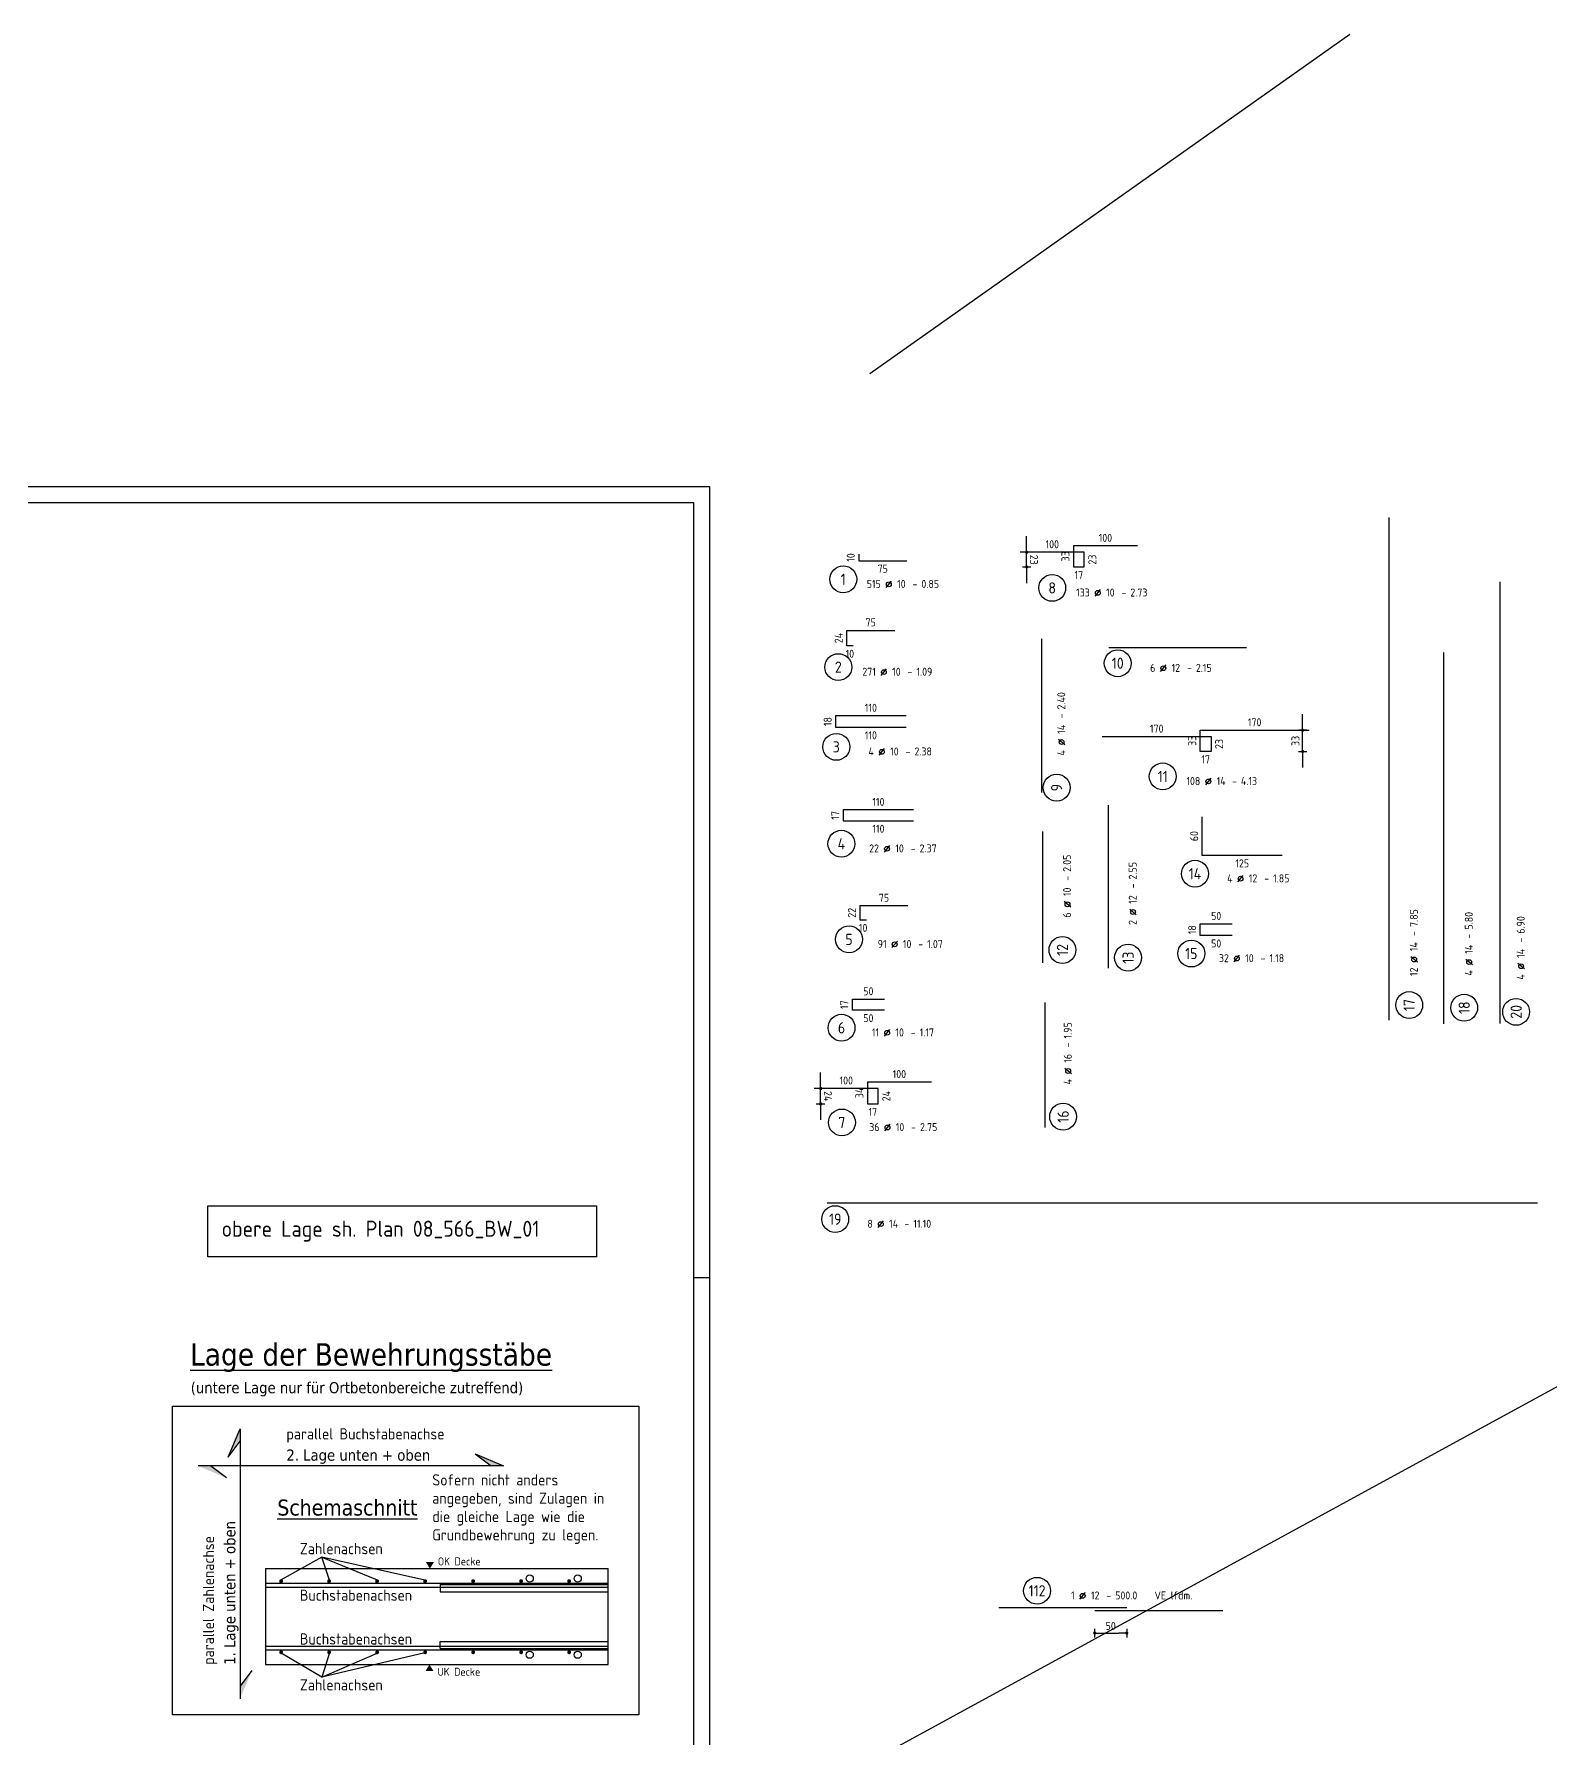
# Model space of a CAD drawing. Extents: x -10 to 101, y -7 to 49.
# Drawn here: x 48.89 to 72.59, y 22.49 to 49.12 of the extents above; entities that cross this region are included whole.
import ezdxf
from ezdxf.enums import TextEntityAlignment as Align

# ---------------------------------------------------------------- set-up
doc = ezdxf.new("R2010")
doc.units = 0
doc.header["$LTSCALE"] = 0.5
doc.linetypes.add('AUSGEZOGEN', pattern=[1000.01, 1000, 0.01])
for name, color, linetype in [('BETON', 7, 'Continuous'), ('HILFE', 7, 'Continuous'), ('koten', 7, 'Continuous'), ('MASSE', 7, 'Continuous'), ('RAHMEN', 7, 'Continuous'), ('RND', 7, 'Continuous'), ('TEXT', 7, 'Continuous')]:
    doc.layers.add(name, color=color, linetype=linetype)
doc.layers.add('NOPLOT', color=7, linetype='Continuous', plot=False)
doc.styles.add('helv', font='tahoma.ttf')
doc.styles.add('txt', font='isocp.shx')
doc.dimstyles.new('DOT_I', dxfattribs={"dimscale": 0.5, "dimtxt": 0.25, "dimasz": 0.25, "dimexe": 0.1, "dimexo": 0.3, "dimgap": 0.1, "dimtad": 1, "dimdec": 3, "dimzin": 3, "dimtxsty": 'txt', "dimblk": 'DOT', "dimblk1": 'DOT', "dimblk2": 'DOT', "dimsah": 1, "dimcen": 0.1, "dimse1": 1, "dimse2": 1, "dimazin": 0, "dimtfac": 1, "dimtdec": 4, "dimtix": 1, "dimtmove": 2, "dimatfit": 3, "dimfxl": 0, "dimtvp": 1, "dimtolj": 1, "dimtzin": 0, "dimarcsym": 0})

# ---------------------------------------------------------------- blocks, each defined once
blk = doc.blocks.new('DINA0')
at = {"layer": 'NOPLOT', "color": 191, "linetype": 'AUSGEZOGEN'}
blk.add_line((123.9, 87.637), (138.9, 98.246), dxfattribs=at)
at = {"layer": 'RAHMEN'}
for p, q in [((118.9, 84.1), (0, 84.1)), ((118.9, 0), (118.9, 84.1))]:
    blk.add_line(p, q, dxfattribs=at)
at = {"layer": 'RAHMEN', "color": 5}
for p, q in [((118.4, 83.6), (2, 83.6)), ((118.4, 0.5), (118.4, 83.6))]:
    blk.add_line(p, q, dxfattribs=at)
at = {"layer": 'RAHMEN', "color": 7}
blk.add_line((118.4, 59.4), (118.9, 59.4), dxfattribs=at)
blk = doc.blocks.new('okrd_o')
at = {"layer": 'koten', "color": 7, "linetype": 'Continuous'}
blk.add_solid([(-0.125, 0.202), (0.125, 0.202), (0, 0)], dxfattribs=at)
at = {"layer": 'koten', "style": 'txt'}
blk.add_attdef('OKRD', (0.25, 0.1), '', height=0.25, dxfattribs=at)
blk = doc.blocks.new('okrd_u')
at = {"layer": 'koten', "color": 7, "linetype": 'Continuous'}
blk.add_solid([(-0.125, -0.202), (0.125, -0.202), (0, 0)], dxfattribs=at)
at = {"layer": 'koten', "style": 'txt'}
blk.add_attdef('OKRD', (0.25, -0.35), '', height=0.25, dxfattribs=at)
blk = doc.blocks.new('RND_AUSZ')
at = {"layer": 'RND', "color": 7, "linetype": 'Continuous'}
blk.add_line((1.341, 0.262), (1.509, 0.466), dxfattribs=at)
at = {"layer": 'RND', "color": 1, "linetype": 'Continuous'}
blk.add_circle((0, 0.52), 0.42, dxfattribs=at)
at = {"layer": 'RND', "color": 7, "linetype": 'Continuous'}
blk.add_circle((1.425, 0.364), 0.075, dxfattribs=at)
at = {"layer": 'RND', "color": 7, "linetype": 'Continuous', "style": 'txt'}
blk.add_text('-', height=0.25, dxfattribs=at).set_placement((2.163, 0.25))
at = {"layer": 'RND', "color": 1, "linetype": 'Continuous', "style": 'txt'}
blk.add_attdef('POS', text='', height=0.35, dxfattribs=at).set_placement((0, 0.52), align=Align.MIDDLE)
at = {"layer": 'RND', "color": 7, "linetype": 'Continuous', "style": 'txt'}
for tag, p in [('WIEOFT', (-0.536, 0.25)), ('STK', (1.174, 0.25))]:
    blk.add_attdef(tag, text='', height=0.25, dxfattribs=at).set_placement(p, align=Align.RIGHT)
for tag, p in [('DS', (1.683, 0.25)), ('LANG', (2.441, 0.25)), ('TEXT', (3.669, 0.25))]:
    blk.add_attdef(tag, p, '', height=0.25, dxfattribs=at)
blk = doc.blocks.new('DOT')
at = {"layer": 'MASSE', "color": 7, "linetype": 'Continuous'}
for p, q in [((0, 0), (-1, 0)), ((0, 0.54), (0, -0.54))]:
    blk.add_line(p, q, dxfattribs=at)
at = {"layer": 'MASSE', "color": 7, "linetype": 'Continuous', "const_width": 0.2}
blk.add_lwpolyline([(-0.1, 0, 1), (0.1, 0, 1)], format="xyb", close=True, dxfattribs=at)
blk = doc.blocks.new('*D31')
at = {"layer": 'Defpoints', "color": 0, "linetype": 'AUSGEZOGEN', "transparency": 16777216}
for p in [(61.181, 32.651), (61.181, 32.651), (61.081, 32.411)]:
    blk.add_point(p, dxfattribs=at)
at = {"layer": 'RND', "color": 0, "linetype": 'AUSGEZOGEN', "lineweight": -2, "transparency": 16777216}
for p, q in [((61.181, 32.776), (61.181, 32.901)), ((61.181, 32.411), (61.181, 32.651)), ((61.181, 32.286), (61.181, 32.161))]:
    blk.add_line(p, q, dxfattribs=at)
at = {"layer": 'RND', "color": 0, "linetype": 'AUSGEZOGEN', "lineweight": -2, "transparency": 16777216, "xscale": 0.125, "yscale": 0.125, "zscale": 0.125}
for p, rotation in [((61.181, 32.651), 270.0000055827328), ((61.181, 32.411), 90.0000055827328)]:
    blk.add_blockref('DOT', p, dxfattribs=dict(at, rotation=rotation))
at = {"layer": 'RND', "color": 0, "linetype": 'AUSGEZOGEN', "transparency": 16777216, "insert": (61.294, 32.531), "char_height": 0.125, "attachment_point": 5, "rotation": 270, "style": 'txt'}
blk.add_mtext('\\A1;24', dxfattribs=at)
blk = doc.blocks.new('*D32')
at = {"layer": 'Defpoints', "color": 0, "linetype": 'AUSGEZOGEN', "transparency": 16777216}
for p in [(64.4, 41.028), (64.4, 41.028), (64.3, 40.798)]:
    blk.add_point(p, dxfattribs=at)
at = {"layer": 'RND', "color": 0, "linetype": 'AUSGEZOGEN', "lineweight": -2, "transparency": 16777216}
for p, q in [((64.4, 41.153), (64.4, 41.278)), ((64.4, 40.798), (64.4, 41.028)), ((64.4, 40.673), (64.4, 40.548))]:
    blk.add_line(p, q, dxfattribs=at)
at = {"layer": 'RND', "color": 0, "linetype": 'AUSGEZOGEN', "lineweight": -2, "transparency": 16777216, "xscale": 0.125, "yscale": 0.125, "zscale": 0.125}
for p, rotation in [((64.4, 41.028), 270.0000055827324), ((64.4, 40.798), 90.00000558273238)]:
    blk.add_blockref('DOT', p, dxfattribs=dict(at, rotation=rotation))
at = {"layer": 'RND', "color": 0, "linetype": 'AUSGEZOGEN', "transparency": 16777216, "insert": (64.513, 40.913), "char_height": 0.125, "attachment_point": 5, "rotation": 270, "style": 'txt'}
blk.add_mtext('\\A1;23', dxfattribs=at)
blk = doc.blocks.new('*D35')
at = {"layer": 'Defpoints', "color": 0, "linetype": 'AUSGEZOGEN', "transparency": 16777216}
for p in [(68.712, 38.247), (68.712, 38.247), (68.812, 37.917)]:
    blk.add_point(p, dxfattribs=at)
at = {"layer": 'RND', "color": 0, "linetype": 'AUSGEZOGEN', "lineweight": -2, "transparency": 16777216}
for p, q in [((68.712, 38.372), (68.712, 38.497)), ((68.712, 37.917), (68.712, 38.247)), ((68.712, 37.792), (68.712, 37.667))]:
    blk.add_line(p, q, dxfattribs=at)
at = {"layer": 'RND', "color": 0, "linetype": 'AUSGEZOGEN', "lineweight": -2, "transparency": 16777216, "xscale": 0.125, "yscale": 0.125, "zscale": 0.125}
for p, rotation in [((68.712, 38.247), 269.999999913663), ((68.712, 37.917), 89.99999991366298)]:
    blk.add_blockref('DOT', p, dxfattribs=dict(at, rotation=rotation))
at = {"layer": 'RND', "color": 0, "linetype": 'AUSGEZOGEN', "transparency": 16777216, "insert": (68.599, 38.082), "char_height": 0.125, "attachment_point": 5, "rotation": 90, "style": 'txt'}
blk.add_mtext('\\A1;33', dxfattribs=at)
blk = doc.blocks.new('*D48')
at = {"layer": 'Defpoints', "color": 0, "linetype": 'AUSGEZOGEN', "transparency": 16777216}
for p in [(65.463, 24.494), (65.963, 24.494), (65.963, 24.144)]:
    blk.add_point(p, dxfattribs=at)
at = {"layer": 'RND', "color": 0, "linetype": 'AUSGEZOGEN', "lineweight": -2, "transparency": 16777216}
blk.add_line((65.588, 24.144), (65.838, 24.144), dxfattribs=at)
at = {"layer": 'RND', "color": 0, "linetype": 'AUSGEZOGEN', "lineweight": -2, "transparency": 16777216, "xscale": 0.125, "yscale": 0.125, "zscale": 0.125, "rotation": 180}
blk.add_blockref('DOT', (65.463, 24.144), dxfattribs=at)
at = {"layer": 'RND', "color": 0, "linetype": 'AUSGEZOGEN', "lineweight": -2, "transparency": 16777216, "xscale": 0.125, "yscale": 0.125, "zscale": 0.125}
blk.add_blockref('DOT', (65.963, 24.144), dxfattribs=at)
at = {"layer": 'RND', "color": 0, "linetype": 'AUSGEZOGEN', "transparency": 16777216, "insert": (65.713, 24.256), "char_height": 0.125, "attachment_point": 5, "style": 'txt'}
blk.add_mtext('\\A1;50', dxfattribs=at)

msp = doc.modelspace()

# ---------------------------------------------------------------- linework, layer by layer
at = {"layer": 'BETON', "color": 6, "linetype": 'AUSGEZOGEN'}
for p, q in [((52.5068, 25.1507), (57.8621, 25.1507)), ((52.5068, 23.6507), (57.8621, 23.6507))]:
    msp.add_line(p, q, dxfattribs=at)
msp.add_lwpolyline([(51.6069, 30.8201), (57.6803, 30.8201), (57.6803, 30.0208), (51.6069, 30.0208)], close=True, dxfattribs=at)
at = {"layer": 'HILFE', "color": 102, "linetype": 'AUSGEZOGEN'}
for p, q in [((53.3871, 25.3307), (52.7522, 24.9742)), ((54.9988, 24.9677), (53.3871, 25.3307)), ((53.3871, 25.3307), (54.251, 24.9742)), ((53.5064, 24.9677), (53.3871, 25.3307)), ((53.3871, 23.4565), (52.7522, 23.8273)), ((54.9988, 23.8338), (53.3871, 23.4565)), ((53.5064, 23.8338), (53.3871, 23.4565)), ((53.3871, 23.4565), (54.251, 23.8273))]:
    msp.add_line(p, q, dxfattribs=at)
at = {"layer": 'NOPLOT', "color": 191, "linetype": 'AUSGEZOGEN'}
for p, q in [((51.2, 16.275), (100.9205, 43.3929)), ((52.5068, 25.1507), (52.5068, 23.6507)), ((57.8621, 23.6507), (57.8621, 25.1507))]:
    msp.add_line(p, q, dxfattribs=at)
at = {"layer": 'RAHMEN', "color": 5, "linetype": 'AUSGEZOGEN'}
msp.add_lwpolyline([(51.0566, 27.6891), (58.3422, 27.6891), (58.3422, 22.8672), (51.0566, 22.8672)], close=True, dxfattribs=at)
at = {"layer": 'RND', "color": 1, "linetype": 'AUSGEZOGEN'}
for p, q in [((55.2369, 24.9011), (55.2369, 24.7881)), ((55.2369, 23.9004), (55.2369, 24.0134))]:
    msp.add_line(p, q, dxfattribs=at)
for points in [[(70.0657, 33.7207), (70.0657, 41.5707)], [(66.1303, 41.1281), (65.1303, 41.1281), (65.1303, 40.7981), (65.3003, 40.7981), (65.3003, 41.0281), (64.3003, 41.0281)], [(61.7762, 40.9964), (61.7762, 40.8964), (62.5262, 40.8964)], [(71.7908, 40.5674), (71.7908, 33.6674)], [(61.688, 39.5678), (61.588, 39.5678), (61.588, 39.8078), (62.338, 39.8078)], [(64.636, 37.277), (64.636, 39.677)], [(67.8362, 39.5374), (65.6862, 39.5374)], [(70.9136, 39.4604), (70.9136, 33.6604)], [(62.5159, 38.4736), (61.4159, 38.4736), (61.4159, 38.2936), (62.5159, 38.2936)], [(65.5819, 38.1475), (67.2819, 38.1475), (67.2819, 37.9175), (67.1119, 37.9175), (67.1119, 38.2475), (68.8119, 38.2475)], [(65.6745, 37.0783), (65.6745, 34.5283)], [(62.6342, 37.0036), (61.5342, 37.0036), (61.5342, 36.8336), (62.6342, 36.8336)], [(68.3928, 36.2934), (67.1428, 36.2934), (67.1428, 36.8934)], [(64.6491, 36.6651), (64.6491, 34.6152)], [(62.5456, 35.5058), (61.7956, 35.5058), (61.7956, 35.2858), (61.8956, 35.2858)], [(67.611, 35.0414), (67.111, 35.0414), (67.111, 35.2214), (67.611, 35.2214)], [(62.1766, 33.8748), (61.6766, 33.8748), (61.6766, 34.0448), (62.1766, 34.0448)], [(64.6861, 33.9921), (64.6861, 32.0421)], [(62.9113, 32.7512), (61.9113, 32.7512), (61.9113, 32.4112), (62.0813, 32.4112), (62.0813, 32.6512), (61.0813, 32.6512)], [(72.3828, 30.8593), (61.2828, 30.8593)], [(52.5068, 24.9223), (57.8621, 24.9223)], [(52.5068, 24.8623), (57.8621, 24.8623)], [(55.2369, 24.9011), (57.8621, 24.9011)], [(55.2369, 24.7881), (57.8621, 24.7881)], [(63.9627, 24.5437), (65.9627, 24.5437)], [(65.4627, 24.4937), (67.4627, 24.4937)], [(55.2369, 24.0134), (57.8621, 24.0134)], [(52.5068, 23.9392), (57.8621, 23.9392)], [(52.5068, 23.8792), (57.8621, 23.8792)], [(55.2369, 23.9004), (57.8621, 23.9004)]]:
    msp.add_lwpolyline(points, dxfattribs=at)
at = {"layer": 'RND', "color": 7, "linetype": 'AUSGEZOGEN', "const_width": 0.03}
for points in [[(52.7369, 24.9548, 1), (52.7669, 24.9548, 1)], [(53.4869, 24.9548, 1), (53.5169, 24.9548, 1)], [(54.2369, 24.9548, 1), (54.2669, 24.9548, 1)], [(54.9869, 24.9548, 1), (55.0169, 24.9548, 1)], [(55.7369, 24.9548, 1), (55.7669, 24.9548, 1)], [(56.4869, 24.9548, 1), (56.5169, 24.9548, 1)], [(57.2369, 24.9548, 1), (57.2669, 24.9548, 1)], [(52.7369, 23.8432, 1), (52.7669, 23.8432, 1)], [(53.4869, 23.8432, 1), (53.5169, 23.8432, 1)], [(54.2369, 23.8432, 1), (54.2669, 23.8432, 1)], [(54.9869, 23.8432, 1), (55.0169, 23.8432, 1)], [(55.7369, 23.8432, 1), (55.7669, 23.8432, 1)], [(56.4869, 23.8432, 1), (56.5169, 23.8432, 1)], [(57.2369, 23.8432, 1), (57.2669, 23.8432, 1)]]:
    msp.add_lwpolyline(points, format="xyb", close=True, dxfattribs=at)
at = {"layer": 'RND', "color": 1, "linetype": 'AUSGEZOGEN'}
for centre in [(56.6358, 24.9957), (57.3858, 24.9957), (56.6358, 23.8058), (57.3858, 23.8058)]:
    msp.add_circle(centre, 0.0565, dxfattribs=at)
at = {"layer": 'TEXT', "color": 1, "linetype": 'AUSGEZOGEN'}
for points in [[(51.9237, 26.894), (52.1102, 27.3364), (52.1102, 23.1187)], [(55.7831, 26.941), (56.2256, 26.7545), (51.4553, 26.7545)], [(51.9237, 26.894), (52.1102, 27.1426)], [(55.7831, 26.941), (56.0318, 26.7545)], [(51.8978, 26.568), (51.6491, 26.7545)], [(52.2968, 23.5611), (52.1102, 23.3125)]]:
    msp.add_lwpolyline(points, dxfattribs=at)
for points in [[(51.9237, 26.894), (52.1102, 27.3364), (52.1102, 27.1426)], [(55.7831, 26.941), (56.2256, 26.7545), (56.0318, 26.7545)], [(51.8978, 26.568), (51.4553, 26.7545), (51.6491, 26.7545)], [(52.2968, 23.5611), (52.1102, 23.1187), (52.1102, 23.3125)]]:
    msp.add_solid(points, dxfattribs=at)

# ---------------------------------------------------------------- block references
at = {"xscale": 0.5, "yscale": 0.5, "zscale": 0.5}
msp.add_blockref('DINA0', (0, 0), dxfattribs=at)
at = {"layer": 'koten', "color": 102, "linetype": 'AUSGEZOGEN', "xscale": 0.5, "yscale": 0.5, "zscale": 0.5}
for name, p, values in [('okrd_o', (55.0768, 25.1507), {'OKRD': 'OK Decke'}), ('okrd_u', (55.0704, 23.6507), {'OKRD': 'UK Decke'})]:
    msp.add_blockref(name, p, dxfattribs=at).add_auto_attribs(values)
at = {"layer": 'RND', "color": 1, "linetype": 'AUSGEZOGEN', "xscale": 0.5, "yscale": 0.5, "zscale": 0.5}
for p, values in [((61.5345, 40.3453), {'POS': '1', 'STK': '515', 'DS': '10', 'LANG': '0.85'}), ((64.799, 40.2118), {'POS': '8', 'STK': '133', 'DS': '10', 'LANG': '2.73'}), ((61.457, 38.9739), {'POS': '2', 'STK': '271', 'DS': '10', 'LANG': '1.09'}), ((65.8229, 39.0344), {'POS': '10', 'STK': '6', 'DS': '12', 'LANG': '2.15'}), ((61.4259, 37.7285), {'POS': '3', 'STK': '4', 'DS': '10', 'LANG': '2.38'}), ((66.5261, 37.2664), {'POS': '11', 'STK': '108', 'DS': '14', 'LANG': '4.13'}), ((61.506, 36.2143), {'POS': '4', 'STK': '22', 'DS': '10', 'LANG': '2.37'}), ((61.625, 34.7207), {'POS': '5', 'STK': '91', 'DS': '10', 'LANG': '1.07'}), ((66.9723, 34.4993), {'POS': '15', 'STK': '32', 'DS': '10', 'LANG': '1.18'}), ((61.5076, 33.3396), {'POS': '6', 'STK': '11', 'DS': '10', 'LANG': '1.17'}), ((61.5135, 31.8599), {'POS': '7', 'STK': '36', 'DS': '10', 'LANG': '2.75'}), ((61.409, 30.3504), {'POS': '19', 'STK': '8', 'DS': '14', 'LANG': '11.10'})]:
    msp.add_blockref('RND_AUSZ', p, dxfattribs=at).add_auto_attribs(values)
at = {"layer": 'RND', "color": 1, "linetype": 'AUSGEZOGEN', "xscale": 0.5, "yscale": 0.5, "zscale": 0.5, "rotation": 90}
for p, values in [((65.1281, 37.3507), {'POS': '9', 'STK': '4', 'DS': '14', 'LANG': '2.40'}), ((71.4954, 33.9128), {'POS': '18', 'STK': '4', 'DS': '14', 'LANG': '5.80'}), ((72.3069, 33.8485), {'POS': '20', 'STK': '4', 'DS': '14', 'LANG': '6.90'}), ((65.2299, 32.2114), {'POS': '16', 'STK': '4', 'DS': '16', 'LANG': '1.95'})]:
    msp.add_blockref('RND_AUSZ', p, dxfattribs=at).add_auto_attribs(values)
at = {"layer": 'RND', "color": 7, "linetype": 'AUSGEZOGEN', "xscale": 0.5, "yscale": 0.5, "zscale": 0.5, "rotation": 90}
for p, values in [((65.2195, 34.8153), {'POS': '12', 'STK': '6', 'DS': '10', 'LANG': '2.05'}), ((66.2443, 34.6955), {'POS': '13', 'STK': '2', 'DS': '12', 'LANG': '2.55'}), ((70.6364, 33.9543), {'POS': '17', 'STK': '12', 'DS': '14', 'LANG': '7.85'})]:
    msp.add_blockref('RND_AUSZ', p, dxfattribs=at).add_auto_attribs(values)
at = {"layer": 'RND', "color": 7, "linetype": 'AUSGEZOGEN', "xscale": 0.5, "yscale": 0.5, "zscale": 0.5}
for p, values in [((67.0297, 35.7461), {'POS': '14', 'STK': '4', 'DS': '12', 'LANG': '1.85'}), ((64.5627, 24.5437), {'POS': '112', 'STK': '1', 'DS': '12', 'LANG': '500.0', 'TEXT': 'VE lfdm.'})]:
    msp.add_blockref('RND_AUSZ', p, dxfattribs=at).add_auto_attribs(values)

# ---------------------------------------------------------------- texts
at = {"layer": 'NOPLOT', "color": 7, "linetype": 'AUSGEZOGEN', "style": 'txt'}
for s, p in [('18', (66.986, 35.1314)), ('17', (61.5516, 33.9598))]:
    msp.add_text(s, height=0.125, rotation=90, dxfattribs=at).set_placement(p, align=Align.MIDDLE)
for p in [(67.361, 35.3464), (67.361, 34.9164), (61.9266, 34.1698), (61.9266, 33.7498)]:
    msp.add_text('50', height=0.125, dxfattribs=at).set_placement(p, align=Align.MIDDLE)
at = {"layer": 'RND', "color": 7, "linetype": 'AUSGEZOGEN', "style": 'txt'}
for s, rotation, p in [('100', 360, (65.6303, 41.2531)), ('100', 0.00001, (64.8003, 41.1531)), ('33', 90, (65.0053, 40.9631)), ('10', 90, (61.6512, 40.9464)), ('23', 90.00001, (65.4253, 40.9131)), ('24', 90, (61.463, 39.6878)), ('18', 90, (61.2909, 38.3836)), ('170', 360, (67.9619, 38.3725)), ('170', 0.00001, (66.4319, 38.2725)), ('33', 90, (66.9869, 38.0825)), ('23', 90, (67.4069, 38.0325)), ('17', 90, (61.4092, 36.9186)), ('60', 90, (67.0178, 36.5934)), ('22', 90, (61.6706, 35.3958)), ('100', 0.00001, (61.5813, 32.7762)), ('100', 360, (62.4113, 32.8762)), ('34', 90, (61.7863, 32.5812)), ('24', 90.00001, (62.2063, 32.5312))]:
    msp.add_text(s, height=0.125, rotation=rotation, dxfattribs=at).set_placement(p, align=Align.MIDDLE)
for s, p in [('75', (62.1512, 40.7714)), ('17', (65.2153, 40.6731)), ('75', (61.963, 39.9328)), ('10', (61.638, 39.4428)), ('110', (61.9659, 38.5986)), ('110', (61.9659, 38.1686)), ('17', (67.1969, 37.7925)), ('110', (62.0842, 37.1286)), ('110', (62.0842, 36.7086)), ('125', (67.7678, 36.1684)), ('75', (62.1706, 35.6308)), ('10', (61.8456, 35.1608)), ('17', (61.9963, 32.2862))]:
    msp.add_text(s, height=0.125, dxfattribs=at).set_placement(p, align=Align.MIDDLE)
at = {"layer": 'TEXT', "color": 6, "style": 'txt'}
msp.add_text('obere Lage sh. Plan 08_566_BW_01', height=0.25, dxfattribs=at).set_placement((51.8234, 30.3351))
at = {"layer": 'TEXT', "color": 5, "linetype": 'AUSGEZOGEN', "style": 'helv'}
msp.add_text('%%uLage der Bewehrungsstäbe', height=0.35, dxfattribs=at).set_placement((51.3297, 28.3216))
at = {"layer": 'TEXT', "color": 1, "linetype": 'AUSGEZOGEN'}
for s, style, p in [('(untere Lage nur für Ortbetonbereiche zutreffend)', 'helv', (51.3399, 27.8899)), ('parallel Buchstabenachse', 'txt', (52.8345, 27.169)), ('2. Lage unten + oben', 'helv', (52.8345, 26.8365)), ('Sofern nicht anders', 'txt', (55.1138, 26.449)), ('angegeben, sind Zulagen in', 'txt', (55.1138, 26.1627)), ('die gleiche Lage wie die', 'txt', (55.1138, 25.8764)), ('Grundbewehrung zu legen.', 'txt', (55.1138, 25.59)), ('Zahlenachsen', 'txt', (53.0454, 25.3747)), ('Buchstabenachsen', 'txt', (53.0454, 24.648)), ('Buchstabenachsen', 'txt', (53.0454, 23.9641)), ('Zahlenachsen', 'txt', (53.0454, 23.2463))]:
    msp.add_text(s, height=0.175, dxfattribs=dict(at, style=style)).set_placement(p)
at = {"layer": 'TEXT', "color": 6, "linetype": 'AUSGEZOGEN', "style": 'helv'}
msp.add_text('%%uSchemaschnitt', height=0.25, dxfattribs=at).set_placement((52.693, 25.9793))
at = {"layer": 'TEXT', "color": 1, "linetype": 'AUSGEZOGEN'}
for s, style, p in [('1. Lage unten + oben', 'helv', (52.0376, 23.6466)), ('parallel Zahlenachse', 'txt', (51.705, 23.6466))]:
    msp.add_text(s, height=0.175, rotation=90, dxfattribs=dict(at, style=style)).set_placement(p)

# ---------------------------------------------------------------- dimensions: what is measured, and where the dimension line sits
at = {"layer": 'RND', "color": 7, "linetype": 'AUSGEZOGEN'}
for base, p1, p2, angle, text, picture, middle in [((64.4003, 41.0281), (64.3003, 40.7981), (64.4003, 41.0281), 270.00001, '23', '*D32', (64.5128, 40.9131)), ((68.7119, 38.2475), (68.8119, 37.9175), (68.7119, 38.2475), 90, '33', '*D35', (68.5994, 38.0825)), ((61.1813, 32.6512), (61.0813, 32.4112), (61.1813, 32.6512), 270.00001, '24', '*D31', (61.2938, 32.5312))]:
    dim = msp.add_linear_dim(base=base, p1=p1, p2=p2, angle=angle, text=text, dimstyle='DOT_I', override={"dimdec": 0, "dimlfac": 100}, dxfattribs=at)
    dim.commit()
    dim.dimension.update_dxf_attribs({"geometry": picture, "text_midpoint": middle})
dim = msp.add_linear_dim(base=(65.9627, 24.1437), p1=(65.4627, 24.4937), p2=(65.9627, 24.4937), dimstyle='DOT_I', override={"dimdec": 0, "dimlfac": 100}, dxfattribs=at)
dim.commit()
dim.dimension.update_dxf_attribs({"geometry": '*D48', "text_midpoint": (65.7127, 24.2562)})

doc.saveas('drawing.dxf')
